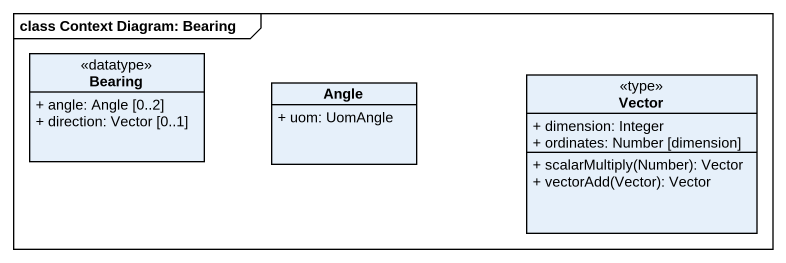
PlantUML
@startuml
mainframe class Context Diagram: Bearing
hide circle
hide empty members
skinparam classAttributeIconSize 0
class Bearing <<datatype>> {
  + angle: Angle [0..2]
  + direction: Vector [0..1]
}
class Angle {
  + uom: UomAngle
}
class Vector <<type>> {
  + dimension: Integer
  + ordinates: Number [dimension]
  + scalarMultiply(Number): Vector
  + vectorAdd(Vector): Vector
}
@enduml
